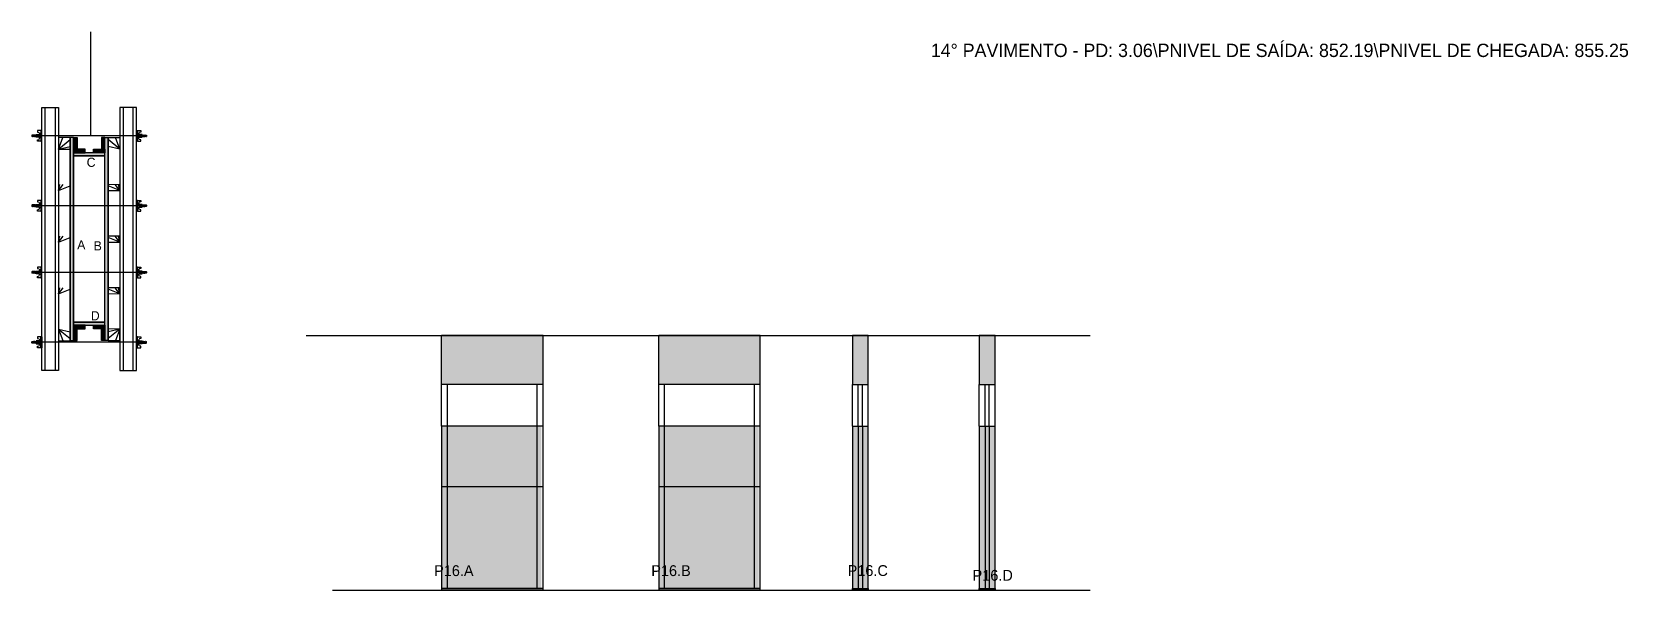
# Model space of a CAD drawing. Header units: metres. Extents: x 4194 to 6112, y 7436 to 8107.
import ezdxf

# ---------------------------------------------------------------- set-up
doc = ezdxf.new("R2010")
doc.units = ezdxf.units.M
for name, color, linetype in [('CHAPA', 7, 'Continuous'), ('COTA', 7, 'Continuous'), ('Hachura', 7, 'Continuous'), ('Madeira', 7, 'Continuous'), ('NOMENCLATURA', 7, 'Continuous'), ('Nível', 7, 'Continuous'), ('Painéis', 7, 'Continuous'), ('Perfil Metálico', 7, 'Continuous'), ('SARR_2.2x7', 7, 'Continuous'), ('SARRAFO', 7, 'Continuous'), ('Texto Seção', 7, 'Continuous'), ('TEXTO_GERAL', 7, 'Continuous')]:
    doc.layers.add(name, color=color, linetype=linetype)

msp = doc.modelspace()

# ---------------------------------------------------------------- hatches: boundary and pattern name
at = {"layer": 'COTA'}
h = msp.add_hatch(color=7, dxfattribs=at)
h.dxf.hatch_style = 1
h.paths.add_polyline_path([(4686.3, 7742.2), (4686.3, 7683.2), (4686.3, 7683.2), (4808.3, 7683.2), (4808.3, 7683.2), (4808.3, 7742.2), (4808.3, 7742.2), (4686.3, 7742.2)])
h = msp.add_hatch(color=7, dxfattribs=at)
h.dxf.hatch_style = 1
h.paths.add_polyline_path([(4947.2, 7742.2), (4947.2, 7683.2), (4947.2, 7683.2), (5069.2, 7683.2), (5069.2, 7683.2), (5069.2, 7742.2), (5069.2, 7742.2), (4947.2, 7742.2)])
h = msp.add_hatch(color=7, dxfattribs=at)
h.dxf.hatch_style = 1
h.paths.add_polyline_path([(5180, 7683.2), (5199, 7683.2), (5199, 7683.2), (5199, 7743.2), (5199, 7743.2), (5180, 7743.2), (5180, 7743.2), (5180, 7683.2)])
h = msp.add_hatch(color=7, dxfattribs=at)
h.dxf.hatch_style = 1
h.paths.add_polyline_path([(5332.2, 7683.2), (5351.2, 7683.2), (5351.2, 7683.2), (5351.2, 7743.2), (5351.2, 7743.2), (5332.2, 7743.2), (5332.2, 7743.2), (5332.2, 7683.2)])
at = {"layer": 'Hachura'}
h = msp.add_hatch(color=7, dxfattribs=at)
h.dxf.hatch_style = 1
h.paths.add_polyline_path([(4244, 7979.9), (4240, 7979.9), (4240, 7979.9), (4240, 7735.9), (4240, 7735.9), (4244, 7735.9), (4244, 7735.9), (4244, 7979.9)])
h = msp.add_hatch(color=7, dxfattribs=at)
h.dxf.hatch_style = 1
h.paths.add_polyline_path([(4244, 7979.9), (4240, 7979.9), (4240, 7979.9), (4240, 7735.9), (4240, 7735.9), (4244, 7735.9), (4244, 7735.9), (4244, 7979.9)])
h = msp.add_hatch(color=7, dxfattribs=at)
h.dxf.hatch_style = 1
h.paths.add_polyline_path([(4244, 7965.9), (4248.4, 7965.9), (4248.4, 7965.9), (4248.4, 7979.9), (4248.4, 7979.9), (4244, 7979.9), (4244, 7979.9), (4244, 7965.9)])
h = msp.add_hatch(color=7, dxfattribs=at)
h.dxf.hatch_style = 1
h.paths.add_polyline_path([(4282, 7965.9), (4277.6, 7965.9), (4277.6, 7965.9), (4277.6, 7979.9), (4277.6, 7979.9), (4282, 7979.9), (4282, 7979.9), (4282, 7965.9)])
h = msp.add_hatch(color=7, dxfattribs=at)
h.dxf.hatch_style = 1
h.paths.add_polyline_path([(4282, 7979.9), (4286, 7979.9), (4286, 7979.9), (4286, 7735.9), (4286, 7735.9), (4282, 7735.9), (4282, 7735.9), (4282, 7979.9)])
h = msp.add_hatch(color=7, dxfattribs=at)
h.dxf.hatch_style = 1
h.paths.add_polyline_path([(4282, 7979.9), (4286, 7979.9), (4286, 7979.9), (4286, 7735.9), (4286, 7735.9), (4282, 7735.9), (4282, 7735.9), (4282, 7979.9)])
h = msp.add_hatch(color=7, dxfattribs=at)
h.dxf.hatch_style = 1
h.paths.add_polyline_path([(4244, 7961.5), (4244, 7965.9), (4244, 7965.9), (4258, 7965.9), (4258, 7965.9), (4258, 7961.5), (4258, 7961.5), (4244, 7961.5)])
h = msp.add_hatch(color=7, dxfattribs=at)
h.dxf.hatch_style = 1
h.paths.add_polyline_path([(4282, 7957.9), (4282, 7961.5), (4282, 7961.5), (4244, 7961.5), (4244, 7961.5), (4244, 7957.9), (4244, 7957.9), (4282, 7957.9)])
h = msp.add_hatch(color=7, dxfattribs=at)
h.dxf.hatch_style = 1
h.paths.add_polyline_path([(4282, 7957.9), (4282, 7961.5), (4282, 7961.5), (4244, 7961.5), (4244, 7961.5), (4244, 7957.9), (4244, 7957.9), (4282, 7957.9)])
h = msp.add_hatch(color=7, dxfattribs=at)
h.dxf.hatch_style = 1
h.paths.add_polyline_path([(4282, 7961.5), (4282, 7965.9), (4282, 7965.9), (4268, 7965.9), (4268, 7965.9), (4268, 7961.5), (4268, 7961.5), (4282, 7961.5)])
h = msp.add_hatch(color=7, dxfattribs=at)
h.dxf.hatch_style = 1
h.paths.add_polyline_path([(4282, 7754.3), (4282, 7757.9), (4282, 7757.9), (4244, 7757.9), (4244, 7757.9), (4244, 7754.3), (4244, 7754.3), (4282, 7754.3)])
h = msp.add_hatch(color=7, dxfattribs=at)
h.dxf.hatch_style = 1
h.paths.add_polyline_path([(4282, 7754.3), (4282, 7757.9), (4282, 7757.9), (4244, 7757.9), (4244, 7757.9), (4244, 7754.3), (4244, 7754.3), (4282, 7754.3)])
h = msp.add_hatch(color=7, dxfattribs=at)
h.dxf.hatch_style = 1
h.paths.add_polyline_path([(4244, 7749.9), (4244, 7754.3), (4244, 7754.3), (4258, 7754.3), (4258, 7754.3), (4258, 7749.9), (4258, 7749.9), (4244, 7749.9)])
h = msp.add_hatch(color=7, dxfattribs=at)
h.dxf.hatch_style = 1
h.paths.add_polyline_path([(4244, 7749.9), (4248.4, 7749.9), (4248.4, 7749.9), (4248.4, 7735.9), (4248.4, 7735.9), (4244, 7735.9), (4244, 7735.9), (4244, 7749.9)])
h = msp.add_hatch(color=7, dxfattribs=at)
h.dxf.hatch_style = 1
h.paths.add_polyline_path([(4282, 7749.9), (4282, 7754.3), (4282, 7754.3), (4268, 7754.3), (4268, 7754.3), (4268, 7749.9), (4268, 7749.9), (4282, 7749.9)])
h = msp.add_hatch(color=7, dxfattribs=at)
h.dxf.hatch_style = 1
h.paths.add_polyline_path([(4282, 7749.9), (4277.6, 7749.9), (4277.6, 7749.9), (4277.6, 7735.9), (4277.6, 7735.9), (4282, 7735.9), (4282, 7735.9), (4282, 7749.9)])
h = msp.add_hatch(color=7, dxfattribs=at)
h.dxf.hatch_style = 1
h.paths.add_polyline_path([(4686.3, 7633.2), (4686.3, 7560.2), (4686.3, 7560.2), (4806.3, 7560.2), (4806.3, 7560.2), (4806.3, 7633.2), (4806.3, 7633.2), (4686.3, 7633.2)])
h = msp.add_hatch(color=7, dxfattribs=at)
h.dxf.hatch_style = 1
h.paths.add_polyline_path([(4947.2, 7633.2), (4947.2, 7560.2), (4947.2, 7560.2), (5067.2, 7560.2), (5067.2, 7560.2), (5067.2, 7633.2), (5067.2, 7633.2), (4947.2, 7633.2)])
h = msp.add_hatch(color=7, dxfattribs=at)
h.dxf.hatch_style = 1
h.paths.add_polyline_path([(5199, 7436.2), (5199, 7633.2), (5199, 7633.2), (5180, 7633.2), (5180, 7633.2), (5180, 7436.2), (5180, 7436.2), (5199, 7436.2), (5199, 7436.2)])
h = msp.add_hatch(color=7, dxfattribs=at)
h.dxf.hatch_style = 1
h.paths.add_polyline_path([(5351.2, 7436.2), (5351.2, 7633.2), (5351.2, 7633.2), (5332.2, 7633.2), (5332.2, 7633.2), (5332.2, 7436.2), (5332.2, 7436.2), (5351.2, 7436.2), (5351.2, 7436.2)])
h = msp.add_hatch(color=7, dxfattribs=at)
h.dxf.hatch_style = 1
h.paths.add_polyline_path([(4806.3, 7560.2), (4686.3, 7560.2), (4686.3, 7560.2), (4686.3, 7436.2), (4686.3, 7436.2), (4806.3, 7436.2), (4806.3, 7436.2), (4806.3, 7560.2)])
h = msp.add_hatch(color=7, dxfattribs=at)
h.dxf.hatch_style = 1
h.paths.add_polyline_path([(5067.2, 7560.2), (4947.2, 7560.2), (4947.2, 7560.2), (4947.2, 7436.2), (4947.2, 7436.2), (5067.2, 7436.2), (5067.2, 7436.2), (5067.2, 7560.2)])

# ---------------------------------------------------------------- linework, layer by layer
at = {"layer": 'CHAPA', "color": 7, "lineweight": 25}
for points in [[(4244, 7979.9), (4240, 7979.9), (4240, 7735.9), (4244, 7735.9)], [(4244, 7979.9), (4240, 7979.9), (4240, 7735.9), (4244, 7735.9)], [(4282, 7979.9), (4286, 7979.9), (4286, 7735.9), (4282, 7735.9)], [(4282, 7979.9), (4286, 7979.9), (4286, 7735.9), (4282, 7735.9)], [(4282, 7957.9), (4282, 7961.5), (4244, 7961.5), (4244, 7957.9)], [(4282, 7957.9), (4282, 7961.5), (4244, 7961.5), (4244, 7957.9)], [(4282, 7754.3), (4282, 7757.9), (4244, 7757.9), (4244, 7754.3)], [(4282, 7754.3), (4282, 7757.9), (4244, 7757.9), (4244, 7754.3)]]:
    msp.add_lwpolyline(points, close=True, dxfattribs=at)
at = {"layer": 'COTA', "color": 7, "lineweight": 25}
for p, q in [((4808.3, 7742.2), (4686.3, 7742.2)), ((4686.3, 7683.2), (4686.3, 7742.2)), ((4808.3, 7683.2), (4808.3, 7742.2)), ((5069.2, 7742.2), (4947.2, 7742.2)), ((5069.2, 7742.2), (4947.2, 7742.2)), ((4947.2, 7683.2), (4947.2, 7742.2)), ((5069.2, 7683.2), (5069.2, 7742.2))]:
    msp.add_line(p, q, dxfattribs=at)
for points in [[(5199, 7683.2), (5199, 7742.2), (5180, 7742.2), (5180, 7683.2)], [(5351.2, 7683.2), (5351.2, 7742.2), (5332.2, 7742.2), (5332.2, 7683.2)]]:
    msp.add_lwpolyline(points, dxfattribs=at)
at = {"layer": 'Defpoints', "color": 7, "lineweight": 25}
msp.add_line((4264.9, 7981.9), (4264.9, 8106.9), dxfattribs=at)
at = {"layer": 'Hachura', "color": 7, "lineweight": 25}
for p, q in [((4194.5, 7982.9), (4194.2, 7982.6)), ((4194.2, 7982.6), (4194.2, 7981.3)), ((4194.5, 7981), (4194.2, 7981.3)), ((4194.9, 7982.9), (4194.5, 7982.9)), ((4194.5, 7982.9), (4194.5, 7982.9)), ((4194.5, 7981), (4194.5, 7982.9)), ((4195.2, 7981), (4194.5, 7982.3)), ((4195.1, 7980.9), (4194.5, 7982)), ((4194.5, 7981.5), (4194.9, 7980.8)), ((4194.5, 7981.2), (4194.7, 7981)), ((4194.7, 7981), (4194.5, 7981)), ((4194.9, 7983), (4196, 7980.8)), ((4194.9, 7982.9), (4195.8, 7981)), ((4194.9, 7982.9), (4195.8, 7981)), ((4196.3, 7980.9), (4195.2, 7983)), ((4195.2, 7981), (4195.8, 7981)), ((4196, 7982.9), (4195.4, 7982.9)), ((4196.3, 7981), (4195.4, 7982.9)), ((4196, 7982.9), (4197, 7981)), ((4196.1, 7983), (4197.2, 7980.8)), ((4197.4, 7980.9), (4196.3, 7983)), ((4197, 7981), (4196.3, 7981)), ((4197.2, 7982.9), (4196.5, 7982.9)), ((4197.5, 7981), (4196.5, 7982.9)), ((4196.7, 7982.9), (4196.5, 7982.9)), ((4197.2, 7982.9), (4198.1, 7981)), ((4197.3, 7983), (4198.4, 7980.8)), ((4198.6, 7980.9), (4197.5, 7983)), ((4197.7, 7981), (4197.5, 7981)), ((4198.3, 7982.9), (4197.7, 7982.9)), ((4198.7, 7981), (4197.7, 7982.9)), ((4197.7, 7981), (4198.1, 7981)), ((4198.3, 7982.9), (4199.3, 7981)), ((4199.3, 7981.7), (4198.7, 7983)), ((4198.7, 7981), (4199.3, 7981)), ((4199.3, 7982), (4198.9, 7982.9)), ((4199.3, 7982.9), (4198.9, 7982.9)), ((4330.8, 7981.9), (4199, 7981.9)), ((4199.3, 7980.2), (4199.3, 7983.5)), ((4199.3, 7983.5), (4202.5, 7983.5)), ((4199.3, 7982.5), (4202.5, 7982.5)), ((4199.3, 7981), (4202.5, 7981)), ((4202.5, 7980.2), (4199.3, 7980.2)), ((4199.4, 7980.2), (4199.4, 7983.5)), ((4206, 7988.3), (4200.9, 7988.3)), ((4200.9, 7988.3), (4200.9, 7986.6)), ((4200.9, 7986.6), (4203.1, 7986.1)), ((4200.9, 7977.1), (4203.1, 7977.7)), ((4200.9, 7975.4), (4200.9, 7977.1)), ((4202.5, 7983.8), (4202.5, 7979.9)), ((4205.1, 7983.8), (4202.5, 7983.8)), ((4202.5, 7979.9), (4202.5, 7980.2)), ((4202.5, 7979.9), (4202.5, 7980.2)), ((4202.5, 7979.9), (4205.1, 7979.9)), ((4205.1, 7982.2), (4203.1, 7982.2)), ((4203.1, 7981.7), (4205.1, 7981.7)), ((4203.3, 7985.7), (4203.3, 7983.8)), ((4203.3, 7978), (4203.3, 7979.9)), ((4205.1, 7988.3), (4205.1, 7975.4)), ((4205.1, 7988.3), (4205.1, 7983.2)), ((4205.1, 7988.2), (4206, 7988.2)), ((4205.1, 7988), (4206, 7988)), ((4205.1, 7987.6), (4206, 7987.6)), ((4205.1, 7987.2), (4206, 7987.2)), ((4205.1, 7986.3), (4206, 7986.3)), ((4205.1, 7984.9), (4206, 7984.9)), ((4205.1, 7981.9), (4205.1, 7983.8)), ((4205.1, 7983.2), (4205.1, 7982.5)), ((4205.1, 7981.9), (4206, 7981.9)), ((4205.1, 7978.8), (4206, 7978.8)), ((4205.1, 7977.4), (4206, 7977.4)), ((4205.4, 7982.8), (4205.2, 7982.8)), ((4205.2, 7980.9), (4205.7, 7980.9)), ((4205.9, 7982.8), (4205.4, 7982.8)), ((4206, 7975.4), (4206, 7988.3)), ((4206, 7976.4), (4206, 7984.2)), ((4320, 7975.4), (4320, 7988.3)), ((4320, 7988.3), (4325.1, 7988.3)), ((4320.9, 7988.2), (4320, 7988.2)), ((4320.9, 7988), (4320, 7988)), ((4320.9, 7987.6), (4320, 7987.6)), ((4320.9, 7987.2), (4320, 7987.2)), ((4320.9, 7986.3), (4320, 7986.3)), ((4320.9, 7984.9), (4320, 7984.9)), ((4320, 7976.4), (4320, 7984.2)), ((4320.9, 7981.9), (4320, 7981.9)), ((4320.9, 7978.8), (4320, 7978.8)), ((4320.9, 7977.4), (4320, 7977.4)), ((4320.2, 7982.8), (4320.6, 7982.8)), ((4320.8, 7980.9), (4320.4, 7980.9)), ((4320.6, 7982.8), (4320.8, 7982.8)), ((4320.9, 7988.3), (4320.9, 7975.4)), ((4320.9, 7988.3), (4320.9, 7983.2)), ((4320.9, 7981.9), (4320.9, 7983.8)), ((4320.9, 7983.8), (4323.5, 7983.8)), ((4320.9, 7983.2), (4320.9, 7982.5)), ((4320.9, 7982.2), (4322.9, 7982.2)), ((4322.9, 7981.7), (4320.9, 7981.7)), ((4323.5, 7979.9), (4320.9, 7979.9)), ((4322.7, 7985.7), (4322.7, 7983.8)), ((4322.7, 7978), (4322.7, 7979.9)), ((4325.2, 7986.6), (4323, 7986.1)), ((4325.2, 7977.1), (4323, 7977.7)), ((4323.5, 7983.8), (4323.5, 7979.9)), ((4326.7, 7983.5), (4323.5, 7983.5)), ((4326.7, 7982.5), (4323.5, 7982.5)), ((4326.7, 7981), (4323.5, 7981)), ((4323.5, 7980.2), (4326.7, 7980.2)), ((4323.5, 7979.9), (4323.5, 7980.2)), ((4323.5, 7979.9), (4323.5, 7980.2)), ((4325.2, 7988.3), (4325.2, 7986.6)), ((4325.2, 7975.4), (4325.2, 7977.1)), ((4326.7, 7980.2), (4326.7, 7983.5)), ((4326.7, 7980.2), (4326.7, 7983.5)), ((4326.7, 7981.7), (4327.4, 7983)), ((4327.7, 7982.9), (4326.7, 7981)), ((4326.7, 7982), (4327.2, 7982.9)), ((4326.7, 7982.9), (4327.2, 7982.9)), ((4327.4, 7981), (4326.7, 7981)), ((4327.4, 7980.9), (4328.5, 7983)), ((4327.4, 7981), (4328.3, 7982.9)), ((4328.8, 7983), (4327.7, 7980.8)), ((4327.7, 7982.9), (4328.3, 7982.9)), ((4328.8, 7982.9), (4327.9, 7981)), ((4328.3, 7981), (4327.9, 7981)), ((4328.3, 7981), (4328.5, 7981)), ((4328.5, 7981), (4329.5, 7982.9)), ((4328.6, 7980.9), (4329.7, 7983)), ((4329.9, 7983), (4328.8, 7980.8)), ((4328.8, 7982.9), (4329.5, 7982.9)), ((4330, 7982.9), (4329, 7981)), ((4329, 7981), (4329.7, 7981)), ((4329.3, 7982.9), (4329.5, 7982.9)), ((4329.7, 7981), (4330.7, 7982.9)), ((4329.8, 7980.9), (4330.8, 7983)), ((4331.1, 7983), (4330, 7980.8)), ((4330, 7982.9), (4330.7, 7982.9)), ((4331.2, 7982.9), (4330.2, 7981)), ((4331.2, 7982.9), (4330.2, 7981)), ((4330.8, 7981), (4330.2, 7981)), ((4330.8, 7981), (4331.5, 7982.3)), ((4330.9, 7980.9), (4331.5, 7982)), ((4331.2, 7982.9), (4331.5, 7982.9)), ((4331.5, 7981.5), (4331.2, 7980.8)), ((4331.5, 7981.2), (4331.4, 7981)), ((4331.4, 7981), (4331.5, 7981)), ((4331.5, 7982.9), (4331.5, 7982.9)), ((4331.5, 7982.9), (4331.8, 7982.6)), ((4331.5, 7981), (4331.5, 7982.9)), ((4331.5, 7981), (4331.8, 7981.3)), ((4331.8, 7982.6), (4331.8, 7981.3)), ((4205.1, 7975.4), (4200.9, 7975.4)), ((4205.1, 7976.6), (4206, 7976.6)), ((4205.1, 7976.1), (4206, 7976.1)), ((4205.1, 7975.8), (4206, 7975.8)), ((4205.1, 7975.6), (4206, 7975.6)), ((4205.1, 7975.4), (4206, 7975.4)), ((4320.9, 7976.6), (4320, 7976.6)), ((4320.9, 7976.1), (4320, 7976.1)), ((4320.9, 7975.8), (4320, 7975.8)), ((4320.9, 7975.6), (4320, 7975.6)), ((4320.9, 7975.4), (4320, 7975.4)), ((4320.9, 7975.4), (4325.2, 7975.4)), ((4206, 7904.3), (4200.9, 7904.3)), ((4200.9, 7904.3), (4200.9, 7902.6)), ((4200.9, 7902.6), (4203.1, 7902.1)), ((4203.3, 7901.7), (4203.3, 7899.8)), ((4205.1, 7904.3), (4205.1, 7891.4)), ((4205.1, 7904.3), (4205.1, 7899.2)), ((4205.1, 7904.2), (4206, 7904.2)), ((4205.1, 7904), (4206, 7904)), ((4205.1, 7903.6), (4206, 7903.6)), ((4205.1, 7903.2), (4206, 7903.2)), ((4205.1, 7902.3), (4206, 7902.3)), ((4205.1, 7900.9), (4206, 7900.9)), ((4206, 7891.4), (4206, 7904.3)), ((4206, 7892.4), (4206, 7900.2)), ((4320, 7891.4), (4320, 7904.3)), ((4320, 7904.3), (4325.1, 7904.3)), ((4320.9, 7904.2), (4320, 7904.2)), ((4320.9, 7904), (4320, 7904)), ((4320.9, 7903.6), (4320, 7903.6)), ((4320.9, 7903.2), (4320, 7903.2)), ((4320.9, 7902.3), (4320, 7902.3)), ((4320.9, 7900.9), (4320, 7900.9)), ((4320, 7892.4), (4320, 7900.2)), ((4320.9, 7904.3), (4320.9, 7891.4)), ((4320.9, 7904.3), (4320.9, 7899.2)), ((4322.7, 7901.7), (4322.7, 7899.8)), ((4325.2, 7902.6), (4323, 7902.1)), ((4325.2, 7904.3), (4325.2, 7902.6)), ((4194.5, 7898.9), (4194.2, 7898.6)), ((4194.2, 7898.6), (4194.2, 7897.3)), ((4194.5, 7897), (4194.2, 7897.3)), ((4194.9, 7898.9), (4194.5, 7898.9)), ((4194.5, 7898.9), (4194.5, 7898.9)), ((4194.5, 7897), (4194.5, 7898.9)), ((4195.2, 7897), (4194.5, 7898.3)), ((4195.1, 7896.9), (4194.5, 7898)), ((4194.5, 7897.5), (4194.9, 7896.8)), ((4194.5, 7897.2), (4194.7, 7897)), ((4194.7, 7897), (4194.5, 7897)), ((4194.9, 7899), (4196, 7896.8)), ((4194.9, 7898.9), (4195.8, 7897)), ((4194.9, 7898.9), (4195.8, 7897)), ((4196.3, 7896.9), (4195.2, 7899)), ((4195.2, 7897), (4195.8, 7897)), ((4196, 7898.9), (4195.4, 7898.9)), ((4196.3, 7897), (4195.4, 7898.9)), ((4196, 7898.9), (4197, 7897)), ((4196.1, 7899), (4197.2, 7896.8)), ((4197.4, 7896.9), (4196.3, 7899)), ((4197, 7897), (4196.3, 7897)), ((4197.2, 7898.9), (4196.5, 7898.9)), ((4197.5, 7897), (4196.5, 7898.9)), ((4196.7, 7898.9), (4196.5, 7898.9)), ((4197.2, 7898.9), (4198.1, 7897)), ((4197.3, 7899), (4198.4, 7896.8)), ((4198.6, 7896.9), (4197.5, 7899)), ((4197.7, 7897), (4197.5, 7897)), ((4198.3, 7898.9), (4197.7, 7898.9)), ((4198.7, 7897), (4197.7, 7898.9)), ((4197.7, 7897), (4198.1, 7897)), ((4198.3, 7898.9), (4199.3, 7897)), ((4199.3, 7897.7), (4198.7, 7899)), ((4198.7, 7897), (4199.3, 7897)), ((4199.3, 7898), (4198.9, 7898.9)), ((4199.3, 7898.9), (4198.9, 7898.9)), ((4330.8, 7897.9), (4199, 7897.9)), ((4199.3, 7896.2), (4199.3, 7899.5)), ((4199.3, 7899.5), (4202.5, 7899.5)), ((4199.3, 7898.5), (4202.5, 7898.5)), ((4199.3, 7897), (4202.5, 7897)), ((4202.5, 7896.2), (4199.3, 7896.2)), ((4199.4, 7896.2), (4199.4, 7899.5)), ((4200.9, 7893.1), (4203.1, 7893.7)), ((4200.9, 7891.4), (4200.9, 7893.1)), ((4205.1, 7891.4), (4200.9, 7891.4)), ((4202.5, 7899.8), (4202.5, 7895.9)), ((4205.1, 7899.8), (4202.5, 7899.8)), ((4202.5, 7895.9), (4202.5, 7896.2)), ((4202.5, 7895.9), (4202.5, 7896.2)), ((4202.5, 7895.9), (4205.1, 7895.9)), ((4205.1, 7898.2), (4203.1, 7898.2)), ((4203.1, 7897.7), (4205.1, 7897.7)), ((4203.3, 7894), (4203.3, 7895.9)), ((4205.1, 7897.9), (4205.1, 7899.8)), ((4205.1, 7899.2), (4205.1, 7898.5)), ((4205.1, 7897.9), (4206, 7897.9)), ((4205.1, 7894.8), (4206, 7894.8)), ((4205.1, 7893.4), (4206, 7893.4)), ((4205.1, 7892.6), (4206, 7892.6)), ((4205.1, 7892.1), (4206, 7892.1)), ((4205.1, 7891.8), (4206, 7891.8)), ((4205.1, 7891.6), (4206, 7891.6)), ((4205.1, 7891.4), (4206, 7891.4)), ((4205.4, 7898.8), (4205.2, 7898.8)), ((4205.2, 7896.9), (4205.7, 7896.9)), ((4205.9, 7898.8), (4205.4, 7898.8)), ((4320.9, 7897.9), (4320, 7897.9)), ((4320.9, 7894.8), (4320, 7894.8)), ((4320.9, 7893.4), (4320, 7893.4)), ((4320.9, 7892.6), (4320, 7892.6)), ((4320.9, 7892.1), (4320, 7892.1)), ((4320.9, 7891.8), (4320, 7891.8)), ((4320.9, 7891.6), (4320, 7891.6)), ((4320.9, 7891.4), (4320, 7891.4)), ((4320.2, 7898.8), (4320.6, 7898.8)), ((4320.8, 7896.9), (4320.4, 7896.9)), ((4320.6, 7898.8), (4320.8, 7898.8)), ((4320.9, 7897.9), (4320.9, 7899.8)), ((4320.9, 7899.8), (4323.5, 7899.8)), ((4320.9, 7899.2), (4320.9, 7898.5)), ((4320.9, 7898.2), (4322.9, 7898.2)), ((4322.9, 7897.7), (4320.9, 7897.7)), ((4323.5, 7895.9), (4320.9, 7895.9)), ((4320.9, 7891.4), (4325.2, 7891.4)), ((4322.7, 7894), (4322.7, 7895.9)), ((4325.2, 7893.1), (4323, 7893.7)), ((4323.5, 7899.8), (4323.5, 7895.9)), ((4326.7, 7899.5), (4323.5, 7899.5)), ((4326.7, 7898.5), (4323.5, 7898.5)), ((4326.7, 7897), (4323.5, 7897)), ((4323.5, 7896.2), (4326.7, 7896.2)), ((4323.5, 7895.9), (4323.5, 7896.2)), ((4323.5, 7895.9), (4323.5, 7896.2)), ((4325.2, 7891.4), (4325.2, 7893.1)), ((4326.7, 7896.2), (4326.7, 7899.5)), ((4326.7, 7896.2), (4326.7, 7899.5)), ((4326.7, 7897.7), (4327.4, 7899)), ((4327.7, 7898.9), (4326.7, 7897)), ((4326.7, 7898), (4327.2, 7898.9)), ((4326.7, 7898.9), (4327.2, 7898.9)), ((4327.4, 7897), (4326.7, 7897)), ((4327.4, 7896.9), (4328.5, 7899)), ((4327.4, 7897), (4328.3, 7898.9)), ((4328.8, 7899), (4327.7, 7896.8)), ((4327.7, 7898.9), (4328.3, 7898.9)), ((4328.8, 7898.9), (4327.9, 7897)), ((4328.3, 7897), (4327.9, 7897)), ((4328.3, 7897), (4328.5, 7897)), ((4328.5, 7897), (4329.5, 7898.9)), ((4328.6, 7896.9), (4329.7, 7899)), ((4329.9, 7899), (4328.8, 7896.8)), ((4328.8, 7898.9), (4329.5, 7898.9)), ((4330, 7898.9), (4329, 7897)), ((4329, 7897), (4329.7, 7897)), ((4329.3, 7898.9), (4329.5, 7898.9)), ((4329.7, 7897), (4330.7, 7898.9)), ((4329.8, 7896.9), (4330.8, 7899)), ((4331.1, 7899), (4330, 7896.8)), ((4330, 7898.9), (4330.7, 7898.9)), ((4331.2, 7898.9), (4330.2, 7897)), ((4331.2, 7898.9), (4330.2, 7897)), ((4330.8, 7897), (4330.2, 7897)), ((4330.8, 7897), (4331.5, 7898.3)), ((4330.9, 7896.9), (4331.5, 7898)), ((4331.2, 7898.9), (4331.5, 7898.9)), ((4331.5, 7897.5), (4331.2, 7896.8)), ((4331.5, 7897.2), (4331.4, 7897)), ((4331.4, 7897), (4331.5, 7897)), ((4331.5, 7898.9), (4331.5, 7898.9)), ((4331.5, 7898.9), (4331.8, 7898.6)), ((4331.5, 7897), (4331.5, 7898.9)), ((4331.5, 7897), (4331.8, 7897.3)), ((4331.8, 7898.6), (4331.8, 7897.3)), ((4206, 7824.3), (4200.9, 7824.3)), ((4200.9, 7824.3), (4200.9, 7822.6)), ((4205.1, 7824.3), (4205.1, 7811.4)), ((4205.1, 7824.3), (4205.1, 7819.2)), ((4205.1, 7824.2), (4206, 7824.2)), ((4205.1, 7824), (4206, 7824)), ((4205.1, 7823.6), (4206, 7823.6)), ((4206, 7811.4), (4206, 7824.3)), ((4320, 7811.4), (4320, 7824.3)), ((4320, 7824.3), (4325.1, 7824.3)), ((4320.9, 7824.2), (4320, 7824.2)), ((4320.9, 7824), (4320, 7824)), ((4320.9, 7823.6), (4320, 7823.6)), ((4320.9, 7824.3), (4320.9, 7811.4)), ((4320.9, 7824.3), (4320.9, 7819.2)), ((4325.2, 7824.3), (4325.2, 7822.6)), ((4194.5, 7818.9), (4194.2, 7818.6)), ((4194.2, 7818.6), (4194.2, 7817.3)), ((4194.5, 7817), (4194.2, 7817.3)), ((4194.9, 7818.9), (4194.5, 7818.9)), ((4194.5, 7818.9), (4194.5, 7818.9)), ((4194.5, 7817), (4194.5, 7818.9)), ((4195.2, 7817), (4194.5, 7818.3)), ((4195.1, 7816.9), (4194.5, 7818)), ((4194.5, 7817.5), (4194.9, 7816.8)), ((4194.5, 7817.2), (4194.7, 7817)), ((4194.7, 7817), (4194.5, 7817)), ((4194.9, 7819), (4196, 7816.8)), ((4194.9, 7818.9), (4195.8, 7817)), ((4194.9, 7818.9), (4195.8, 7817)), ((4196.3, 7816.9), (4195.2, 7819)), ((4195.2, 7817), (4195.8, 7817)), ((4196, 7818.9), (4195.4, 7818.9)), ((4196.3, 7817), (4195.4, 7818.9)), ((4196, 7818.9), (4197, 7817)), ((4196.1, 7819), (4197.2, 7816.8)), ((4197.4, 7816.9), (4196.3, 7819)), ((4197, 7817), (4196.3, 7817)), ((4197.2, 7818.9), (4196.5, 7818.9)), ((4197.5, 7817), (4196.5, 7818.9)), ((4196.7, 7818.9), (4196.5, 7818.9)), ((4197.2, 7818.9), (4198.1, 7817)), ((4197.3, 7819), (4198.4, 7816.8)), ((4198.6, 7816.9), (4197.5, 7819)), ((4197.7, 7817), (4197.5, 7817)), ((4198.3, 7818.9), (4197.7, 7818.9)), ((4198.7, 7817), (4197.7, 7818.9)), ((4197.7, 7817), (4198.1, 7817)), ((4198.3, 7818.9), (4199.3, 7817)), ((4199.3, 7817.7), (4198.7, 7819)), ((4198.7, 7817), (4199.3, 7817)), ((4199.3, 7818), (4198.9, 7818.9)), ((4199.3, 7818.9), (4198.9, 7818.9)), ((4330.8, 7817.9), (4199, 7817.9)), ((4199.3, 7816.2), (4199.3, 7819.5)), ((4199.3, 7819.5), (4202.5, 7819.5)), ((4199.3, 7818.5), (4202.5, 7818.5)), ((4199.3, 7817), (4202.5, 7817)), ((4202.5, 7816.2), (4199.3, 7816.2)), ((4199.4, 7816.2), (4199.4, 7819.5)), ((4200.9, 7822.6), (4203.1, 7822.1)), ((4200.9, 7813.1), (4203.1, 7813.7)), ((4200.9, 7811.4), (4200.9, 7813.1)), ((4205.1, 7811.4), (4200.9, 7811.4)), ((4202.5, 7819.8), (4202.5, 7815.9)), ((4205.1, 7819.8), (4202.5, 7819.8)), ((4202.5, 7815.9), (4202.5, 7816.2)), ((4202.5, 7815.9), (4202.5, 7816.2)), ((4202.5, 7815.9), (4205.1, 7815.9)), ((4205.1, 7818.2), (4203.1, 7818.2)), ((4203.1, 7817.7), (4205.1, 7817.7)), ((4203.3, 7821.7), (4203.3, 7819.8)), ((4203.3, 7814), (4203.3, 7815.9)), ((4205.1, 7823.2), (4206, 7823.2)), ((4205.1, 7822.3), (4206, 7822.3)), ((4205.1, 7820.9), (4206, 7820.9)), ((4205.1, 7817.9), (4205.1, 7819.8)), ((4205.1, 7819.2), (4205.1, 7818.5)), ((4205.1, 7817.9), (4206, 7817.9)), ((4205.1, 7814.8), (4206, 7814.8)), ((4205.1, 7813.4), (4206, 7813.4)), ((4205.1, 7812.6), (4206, 7812.6)), ((4205.1, 7812.1), (4206, 7812.1)), ((4205.1, 7811.8), (4206, 7811.8)), ((4205.1, 7811.6), (4206, 7811.6)), ((4205.1, 7811.4), (4206, 7811.4)), ((4205.4, 7818.8), (4205.2, 7818.8)), ((4205.2, 7816.9), (4205.7, 7816.9)), ((4205.9, 7818.8), (4205.4, 7818.8)), ((4206, 7812.4), (4206, 7820.2)), ((4320.9, 7823.2), (4320, 7823.2)), ((4320.9, 7822.3), (4320, 7822.3)), ((4320.9, 7820.9), (4320, 7820.9)), ((4320, 7812.4), (4320, 7820.2)), ((4320.9, 7817.9), (4320, 7817.9)), ((4320.9, 7814.8), (4320, 7814.8)), ((4320.9, 7813.4), (4320, 7813.4)), ((4320.9, 7812.6), (4320, 7812.6)), ((4320.9, 7812.1), (4320, 7812.1)), ((4320.9, 7811.8), (4320, 7811.8)), ((4320.9, 7811.6), (4320, 7811.6)), ((4320.9, 7811.4), (4320, 7811.4)), ((4320.2, 7818.8), (4320.6, 7818.8)), ((4320.8, 7816.9), (4320.4, 7816.9)), ((4320.6, 7818.8), (4320.8, 7818.8)), ((4320.9, 7817.9), (4320.9, 7819.8)), ((4320.9, 7819.8), (4323.5, 7819.8)), ((4320.9, 7819.2), (4320.9, 7818.5)), ((4320.9, 7818.2), (4322.9, 7818.2)), ((4322.9, 7817.7), (4320.9, 7817.7)), ((4323.5, 7815.9), (4320.9, 7815.9)), ((4320.9, 7811.4), (4325.2, 7811.4)), ((4322.7, 7821.7), (4322.7, 7819.8)), ((4322.7, 7814), (4322.7, 7815.9)), ((4325.2, 7822.6), (4323, 7822.1)), ((4325.2, 7813.1), (4323, 7813.7)), ((4323.5, 7819.8), (4323.5, 7815.9)), ((4326.7, 7819.5), (4323.5, 7819.5)), ((4326.7, 7818.5), (4323.5, 7818.5)), ((4326.7, 7817), (4323.5, 7817)), ((4323.5, 7816.2), (4326.7, 7816.2)), ((4323.5, 7815.9), (4323.5, 7816.2)), ((4323.5, 7815.9), (4323.5, 7816.2)), ((4325.2, 7811.4), (4325.2, 7813.1)), ((4326.7, 7816.2), (4326.7, 7819.5)), ((4326.7, 7816.2), (4326.7, 7819.5)), ((4326.7, 7817.7), (4327.4, 7819)), ((4327.7, 7818.9), (4326.7, 7817)), ((4326.7, 7818), (4327.2, 7818.9)), ((4326.7, 7818.9), (4327.2, 7818.9)), ((4327.4, 7817), (4326.7, 7817)), ((4327.4, 7816.9), (4328.5, 7819)), ((4327.4, 7817), (4328.3, 7818.9)), ((4328.8, 7819), (4327.7, 7816.8)), ((4327.7, 7818.9), (4328.3, 7818.9)), ((4328.8, 7818.9), (4327.9, 7817)), ((4328.3, 7817), (4327.9, 7817)), ((4328.3, 7817), (4328.5, 7817)), ((4328.5, 7817), (4329.5, 7818.9)), ((4328.6, 7816.9), (4329.7, 7819)), ((4329.9, 7819), (4328.8, 7816.8)), ((4328.8, 7818.9), (4329.5, 7818.9)), ((4330, 7818.9), (4329, 7817)), ((4329, 7817), (4329.7, 7817)), ((4329.3, 7818.9), (4329.5, 7818.9)), ((4329.7, 7817), (4330.7, 7818.9)), ((4329.8, 7816.9), (4330.8, 7819)), ((4331.1, 7819), (4330, 7816.8)), ((4330, 7818.9), (4330.7, 7818.9)), ((4331.2, 7818.9), (4330.2, 7817)), ((4331.2, 7818.9), (4330.2, 7817)), ((4330.8, 7817), (4330.2, 7817)), ((4330.8, 7817), (4331.5, 7818.3)), ((4330.9, 7816.9), (4331.5, 7818)), ((4331.2, 7818.9), (4331.5, 7818.9)), ((4331.5, 7817.5), (4331.2, 7816.8)), ((4331.5, 7817.2), (4331.4, 7817)), ((4331.4, 7817), (4331.5, 7817)), ((4331.5, 7818.9), (4331.5, 7818.9)), ((4331.5, 7818.9), (4331.8, 7818.6)), ((4331.5, 7817), (4331.5, 7818.9)), ((4331.5, 7817), (4331.8, 7817.3)), ((4331.8, 7818.6), (4331.8, 7817.3)), ((4194.5, 7734.8), (4194.2, 7734.4)), ((4194.2, 7733.2), (4194.2, 7734.4)), ((4194.5, 7732.8), (4194.2, 7733.2)), ((4194.5, 7734.2), (4194.9, 7734.9)), ((4195.1, 7734.9), (4194.5, 7733.7)), ((4194.5, 7734.5), (4194.7, 7734.8)), ((4194.7, 7734.8), (4194.5, 7734.8)), ((4195.2, 7734.8), (4194.5, 7733.5)), ((4194.5, 7734.8), (4194.5, 7732.8)), ((4194.9, 7732.8), (4194.5, 7732.8)), ((4194.5, 7732.8), (4194.5, 7732.8)), ((4194.9, 7732.8), (4196, 7734.9)), ((4194.9, 7732.8), (4195.8, 7734.8)), ((4194.9, 7732.8), (4195.8, 7734.8)), ((4196.3, 7734.9), (4195.2, 7732.7)), ((4195.2, 7734.8), (4195.8, 7734.8)), ((4196.3, 7734.8), (4195.4, 7732.8)), ((4196, 7732.8), (4195.4, 7732.8)), ((4196, 7732.8), (4197, 7734.8)), ((4196.1, 7732.8), (4197.2, 7734.9)), ((4197.4, 7734.9), (4196.3, 7732.7)), ((4197, 7734.8), (4196.3, 7734.8)), ((4197.5, 7734.8), (4196.5, 7732.8)), ((4197.2, 7732.8), (4196.5, 7732.8)), ((4196.7, 7732.8), (4196.5, 7732.8)), ((4197.2, 7732.8), (4198.1, 7734.8)), ((4197.3, 7732.8), (4198.4, 7734.9)), ((4198.6, 7734.9), (4197.5, 7732.7)), ((4197.7, 7734.8), (4197.5, 7734.8)), ((4197.7, 7734.8), (4198.1, 7734.8)), ((4198.7, 7734.8), (4197.7, 7732.8)), ((4198.3, 7732.8), (4197.7, 7732.8)), ((4198.3, 7732.8), (4199.3, 7734.8)), ((4198.7, 7734.8), (4199.3, 7734.8)), ((4199.3, 7734), (4198.7, 7732.7)), ((4199.3, 7733.7), (4198.9, 7732.8)), ((4199.3, 7732.8), (4198.9, 7732.8)), ((4330.8, 7733.9), (4199, 7733.9)), ((4199.3, 7735.5), (4199.3, 7732.2)), ((4202.5, 7735.5), (4199.3, 7735.5)), ((4199.3, 7734.8), (4202.5, 7734.8)), ((4199.3, 7733.2), (4202.5, 7733.2)), ((4199.3, 7732.2), (4202.5, 7732.2)), ((4199.4, 7735.5), (4199.4, 7732.2)), ((4205.1, 7740.3), (4200.9, 7740.3)), ((4200.9, 7740.3), (4200.9, 7738.6)), ((4200.9, 7738.6), (4203.1, 7738.1)), ((4200.9, 7729.1), (4203.1, 7729.7)), ((4200.9, 7727.4), (4200.9, 7729.1)), ((4202.5, 7731.9), (4202.5, 7735.8)), ((4202.5, 7735.8), (4205.1, 7735.8)), ((4202.5, 7735.8), (4202.5, 7735.5)), ((4202.5, 7735.8), (4202.5, 7735.5)), ((4205.1, 7731.9), (4202.5, 7731.9)), ((4203.1, 7734.1), (4205.1, 7734.1)), ((4205.1, 7733.5), (4203.1, 7733.5)), ((4203.3, 7737.7), (4203.3, 7735.8)), ((4203.3, 7730), (4203.3, 7731.9)), ((4205.1, 7727.4), (4205.1, 7740.3)), ((4205.1, 7740.3), (4206, 7740.3)), ((4205.1, 7740.2), (4206, 7740.2)), ((4205.1, 7740), (4206, 7740)), ((4205.1, 7739.6), (4206, 7739.6)), ((4205.1, 7739.2), (4206, 7739.2)), ((4205.1, 7738.3), (4206, 7738.3)), ((4205.1, 7736.9), (4206, 7736.9)), ((4205.1, 7733.9), (4205.1, 7731.9)), ((4205.1, 7733.9), (4206, 7733.9)), ((4205.1, 7732.6), (4205.1, 7733.2)), ((4205.1, 7727.4), (4205.1, 7732.6)), ((4205.1, 7730.8), (4206, 7730.8)), ((4205.1, 7729.4), (4206, 7729.4)), ((4205.1, 7728.6), (4206, 7728.6)), ((4205.1, 7728.1), (4206, 7728.1)), ((4205.1, 7727.8), (4206, 7727.8)), ((4205.2, 7734.8), (4205.7, 7734.8)), ((4205.4, 7732.9), (4205.2, 7732.9)), ((4205.9, 7732.9), (4205.4, 7732.9)), ((4206, 7740.3), (4206, 7727.4)), ((4206, 7739.4), (4206, 7731.5)), ((4320, 7740.3), (4320, 7727.4)), ((4320.9, 7740.3), (4320, 7740.3)), ((4320.9, 7740.2), (4320, 7740.2)), ((4320.9, 7740), (4320, 7740)), ((4320.9, 7739.6), (4320, 7739.6)), ((4320, 7739.4), (4320, 7731.5)), ((4320.9, 7739.2), (4320, 7739.2)), ((4320.9, 7738.3), (4320, 7738.3)), ((4320.9, 7736.9), (4320, 7736.9)), ((4320.9, 7733.9), (4320, 7733.9)), ((4320.9, 7730.8), (4320, 7730.8)), ((4320.9, 7729.4), (4320, 7729.4)), ((4320.9, 7728.6), (4320, 7728.6)), ((4320.9, 7728.1), (4320, 7728.1)), ((4320.9, 7727.8), (4320, 7727.8)), ((4320.2, 7732.9), (4320.6, 7732.9)), ((4320.8, 7734.8), (4320.4, 7734.8)), ((4320.6, 7732.9), (4320.8, 7732.9)), ((4320.9, 7727.4), (4320.9, 7740.3)), ((4320.9, 7740.3), (4325.2, 7740.3)), ((4323.5, 7735.8), (4320.9, 7735.8)), ((4322.9, 7734.1), (4320.9, 7734.1)), ((4320.9, 7733.9), (4320.9, 7731.9)), ((4320.9, 7733.5), (4322.9, 7733.5)), ((4320.9, 7732.6), (4320.9, 7733.2)), ((4320.9, 7727.4), (4320.9, 7732.6)), ((4320.9, 7731.9), (4323.5, 7731.9)), ((4322.7, 7737.7), (4322.7, 7735.8)), ((4322.7, 7730), (4322.7, 7731.9)), ((4325.2, 7738.6), (4323, 7738.1)), ((4325.2, 7729.1), (4323, 7729.7)), ((4323.5, 7731.9), (4323.5, 7735.8)), ((4323.5, 7735.8), (4323.5, 7735.5)), ((4323.5, 7735.8), (4323.5, 7735.5)), ((4323.5, 7735.5), (4326.7, 7735.5)), ((4326.7, 7734.8), (4323.5, 7734.8)), ((4326.7, 7733.2), (4323.5, 7733.2)), ((4326.7, 7732.2), (4323.5, 7732.2)), ((4325.2, 7740.3), (4325.2, 7738.6)), ((4325.2, 7727.4), (4325.2, 7729.1)), ((4326.7, 7735.5), (4326.7, 7732.2)), ((4326.7, 7735.5), (4326.7, 7732.2)), ((4327.4, 7734.8), (4326.7, 7734.8)), ((4327.7, 7732.8), (4326.7, 7734.8)), ((4326.7, 7734), (4327.4, 7732.7)), ((4326.7, 7733.7), (4327.2, 7732.8)), ((4326.7, 7732.8), (4327.2, 7732.8)), ((4327.4, 7734.9), (4328.5, 7732.7)), ((4327.4, 7734.8), (4328.3, 7732.8)), ((4328.8, 7732.8), (4327.7, 7734.9)), ((4327.7, 7732.8), (4328.3, 7732.8)), ((4328.3, 7734.8), (4327.9, 7734.8)), ((4328.8, 7732.8), (4327.9, 7734.8)), ((4328.3, 7734.8), (4328.5, 7734.8)), ((4328.5, 7734.8), (4329.5, 7732.8)), ((4328.6, 7734.9), (4329.7, 7732.7)), ((4329.9, 7732.8), (4328.8, 7734.9)), ((4328.8, 7732.8), (4329.5, 7732.8)), ((4329, 7734.8), (4329.7, 7734.8)), ((4330, 7732.8), (4329, 7734.8)), ((4329.3, 7732.8), (4329.5, 7732.8)), ((4329.7, 7734.8), (4330.7, 7732.8)), ((4329.8, 7734.9), (4330.8, 7732.7)), ((4331.1, 7732.8), (4330, 7734.9)), ((4330, 7732.8), (4330.7, 7732.8)), ((4331.2, 7732.8), (4330.2, 7734.8)), ((4330.8, 7734.8), (4330.2, 7734.8)), ((4331.2, 7732.8), (4330.2, 7734.8)), ((4330.8, 7734.8), (4331.5, 7733.5)), ((4330.9, 7734.9), (4331.5, 7733.7)), ((4331.5, 7734.2), (4331.2, 7734.9)), ((4331.2, 7732.8), (4331.5, 7732.8)), ((4331.5, 7734.5), (4331.4, 7734.8)), ((4331.4, 7734.8), (4331.5, 7734.8)), ((4331.5, 7734.8), (4331.8, 7734.4)), ((4331.5, 7734.8), (4331.5, 7732.8)), ((4331.5, 7732.8), (4331.8, 7733.2)), ((4331.5, 7732.8), (4331.5, 7732.8)), ((4331.8, 7733.2), (4331.8, 7734.4)), ((4206, 7727.4), (4200.9, 7727.4)), ((4205.1, 7727.6), (4206, 7727.6)), ((4320.9, 7727.6), (4320, 7727.6)), ((4320, 7727.4), (4325.1, 7727.4))]:
    msp.add_line(p, q, dxfattribs=at)
at = {"layer": 'Madeira', "color": 7, "lineweight": 25}
for p, q in [((4226, 7965.8), (4231.4, 7979.8)), ((4226, 7965.8), (4240, 7977.4)), ((4300, 7965.8), (4286, 7977.4)), ((4300, 7965.8), (4294.6, 7979.8)), ((4226, 7965.8), (4240, 7969.3)), ((4300, 7965.8), (4286, 7969.3)), ((4226, 7916.3), (4231.8, 7923.4)), ((4226, 7916.3), (4227.7, 7923.4)), ((4226, 7916.3), (4240, 7921.8)), ((4300, 7916.3), (4286, 7921.8)), ((4300, 7916.3), (4294.3, 7923.4)), ((4300, 7916.3), (4298.3, 7923.4)), ((4226, 7854.3), (4231.8, 7861.4)), ((4226, 7854.3), (4227.7, 7861.4)), ((4226, 7854.3), (4240, 7859.8)), ((4300, 7854.3), (4286, 7859.8)), ((4300, 7854.3), (4294.3, 7861.4)), ((4300, 7854.3), (4298.3, 7861.4)), ((4226, 7792.3), (4231.8, 7799.4)), ((4226, 7792.3), (4227.7, 7799.4)), ((4226, 7792.3), (4240, 7797.8)), ((4300, 7792.3), (4286, 7797.8)), ((4300, 7792.3), (4294.3, 7799.4)), ((4300, 7792.3), (4298.3, 7799.4)), ((4226, 7749.8), (4240, 7738.3)), ((4226, 7749.8), (4240, 7746.4)), ((4226, 7749.8), (4231.4, 7735.9)), ((4300, 7749.8), (4286, 7738.3)), ((4300, 7749.8), (4286, 7746.4)), ((4300, 7749.8), (4294.6, 7735.9))]:
    msp.add_line(p, q, dxfattribs=at)
for points in [[(4226, 7965.8), (4240, 7965.9), (4240, 7979.9), (4226, 7979.8)], [(4226, 7735.8), (4240, 7735.9), (4240, 7979.9), (4226, 7979.8)], [(4300, 7735.8), (4286, 7735.9), (4286, 7979.9), (4300, 7979.8)], [(4300, 7916.3), (4300, 7923.3), (4286, 7923.4), (4286, 7916.4)], [(4300, 7854.3), (4300, 7861.3), (4286, 7861.4), (4286, 7854.4)], [(4300, 7792.3), (4300, 7799.3), (4286, 7799.4), (4286, 7792.4)], [(4300, 7749.8), (4286, 7749.9), (4286, 7735.9), (4300, 7735.8)]]:
    msp.add_lwpolyline(points, close=True, dxfattribs=at)
at = {"layer": 'Nível', "color": 7, "lineweight": 25}
for p, q in [((4523.5, 7742.2), (5465.6, 7742.2)), ((4555.4, 7436.2), (5465.6, 7436.2))]:
    msp.add_line(p, q, dxfattribs=at)
at = {"layer": 'Painéis', "color": 7, "lineweight": 25}
for p, q in [((4808.3, 7683.2), (4686.3, 7683.2)), ((4686.3, 7633.2), (4686.3, 7683.2)), ((4808.3, 7633.2), (4808.3, 7683.2)), ((5069.2, 7683.2), (4947.2, 7683.2)), ((4947.2, 7633.2), (4947.2, 7683.2)), ((5069.2, 7633.2), (5069.2, 7683.2)), ((5180, 7683.2), (5199, 7683.2)), ((5180, 7633.2), (5180, 7683.2)), ((5199, 7633.2), (5199, 7683.2)), ((5332.2, 7683.2), (5351.2, 7683.2)), ((5332.2, 7633.2), (5332.2, 7683.2)), ((5351.2, 7633.2), (5351.2, 7683.2)), ((4686.3, 7633.2), (4686.3, 7436.2)), ((4808.3, 7633.2), (4686.3, 7633.2)), ((4808.3, 7436.2), (4808.3, 7633.2)), ((4947.2, 7633.2), (4947.2, 7436.2)), ((5069.2, 7633.2), (4947.2, 7633.2)), ((5069.2, 7436.2), (5069.2, 7633.2)), ((5180, 7633.2), (5180, 7438.2)), ((5180, 7633.2), (5199, 7633.2)), ((5199, 7438.2), (5199, 7633.2)), ((5332.2, 7633.2), (5332.2, 7438.2)), ((5332.2, 7633.2), (5351.2, 7633.2)), ((5351.2, 7438.2), (5351.2, 7633.2)), ((4808.3, 7560.2), (4686.3, 7560.2)), ((5069.2, 7560.2), (4947.2, 7560.2)), ((4686.3, 7438.2), (4808.3, 7438.2)), ((4947.2, 7438.2), (5069.2, 7438.2)), ((5180, 7438.2), (5199, 7438.2)), ((5332.2, 7438.2), (5351.2, 7438.2))]:
    msp.add_line(p, q, dxfattribs=at)
for points in [[(4244, 7757.9), (4282, 7757.9), (4282, 7957.9), (4244, 7957.9)], [(4808.3, 7438.2), (4686.3, 7438.2), (4686.3, 7436.2), (4808.3, 7436.2)], [(5069.2, 7438.2), (4947.2, 7438.2), (4947.2, 7436.2), (5069.2, 7436.2)], [(5180, 7438.2), (5199, 7438.2), (5199, 7436.2), (5180, 7436.2)], [(5332.2, 7438.2), (5351.2, 7438.2), (5351.2, 7436.2), (5332.2, 7436.2)]]:
    msp.add_lwpolyline(points, close=True, dxfattribs=at)
at = {"layer": 'Perfil Metálico', "color": 7, "lineweight": 25}
for points in [[(4206, 8015.9), (4226, 8015.9), (4226, 7699.9), (4206, 7699.9)], [(4222, 7699.9), (4210, 7699.9), (4210, 8015.9), (4222, 8015.9)], [(4320, 8015.9), (4300, 8015.9), (4300, 7699.9), (4320, 7699.9)], [(4304, 7699.9), (4316, 7699.9), (4316, 8015.9), (4304, 8015.9)]]:
    msp.add_lwpolyline(points, close=True, dxfattribs=at)
at = {"layer": 'SARR_2.2x7', "color": 7, "lineweight": 25}
for p, q in [((4693.3, 7633.2), (4693.3, 7683.2)), ((4801.3, 7633.2), (4801.3, 7683.2)), ((4954.2, 7633.2), (4954.2, 7683.2)), ((5062.2, 7633.2), (5062.2, 7683.2)), ((5187, 7633.2), (5187, 7683.2)), ((5192, 7633.2), (5192, 7683.2)), ((5339.2, 7633.2), (5339.2, 7683.2)), ((5344.2, 7633.2), (5344.2, 7683.2)), ((4693.3, 7560.2), (4693.3, 7633.2)), ((4801.3, 7560.2), (4801.3, 7633.2)), ((4954.2, 7560.2), (4954.2, 7633.2)), ((5062.2, 7560.2), (5062.2, 7633.2)), ((5187, 7633.2), (5187, 7438.2)), ((5192, 7633.2), (5192, 7438.2)), ((5339.2, 7633.2), (5339.2, 7438.2)), ((5344.2, 7633.2), (5344.2, 7438.2)), ((4693.3, 7438.2), (4693.3, 7560.2)), ((4801.3, 7438.2), (4801.3, 7560.2)), ((4954.2, 7438.2), (4954.2, 7560.2)), ((5062.2, 7438.2), (5062.2, 7560.2)), ((4693.3, 7438.2), (4693.3, 7438.2)), ((4801.3, 7438.2), (4801.3, 7438.2)), ((4954.2, 7438.2), (4954.2, 7438.2)), ((5062.2, 7438.2), (5062.2, 7438.2))]:
    msp.add_line(p, q, dxfattribs=at)
at = {"layer": 'SARRAFO', "color": 7, "lineweight": 25}
for points in [[(4248.4, 7979.9), (4248.4, 7965.9), (4244, 7965.9), (4244, 7979.9)], [(4277.6, 7979.9), (4277.6, 7965.9), (4282, 7965.9), (4282, 7979.9)], [(4258, 7965.9), (4244, 7965.9), (4244, 7961.5), (4258, 7961.5)], [(4268, 7965.9), (4282, 7965.9), (4282, 7961.5), (4268, 7961.5)], [(4258, 7754.3), (4244, 7754.3), (4244, 7749.9), (4258, 7749.9)], [(4248.4, 7735.9), (4248.4, 7749.9), (4244, 7749.9), (4244, 7735.9)], [(4268, 7754.3), (4282, 7754.3), (4282, 7749.9), (4268, 7749.9)], [(4277.6, 7735.9), (4277.6, 7749.9), (4282, 7749.9), (4282, 7735.9)]]:
    msp.add_lwpolyline(points, close=True, dxfattribs=at)

# ---------------------------------------------------------------- texts
at = {"layer": 'NOMENCLATURA', "color": 7, "lineweight": 25}
msp.add_text('14° PAVIMENTO - PD: 3.06\\PNIVEL DE SAÍDA: 852.19\\PNIVEL DE CHEGADA: 855.25', height=16, dxfattribs=at).set_placement((5274.1, 8076.7))
at = {"layer": 'Texto Seção', "color": 7, "lineweight": 25}
for s, p in [('P16.A', (4677.4, 7453)), ('P16.B', (4938.3, 7453)), ('P16.C', (5174.2, 7453.1)), ('P16.D', (5324.3, 7447.4))]:
    msp.add_text(s, height=13, dxfattribs=at).set_placement(p)
at = {"layer": 'TEXTO_GERAL', "color": 7, "lineweight": 25}
for s, p in [('C', (4260, 7944.7)), ('A', (4248.6, 7845.5)), ('B', (4268.4, 7844.3)), ('D', (4265, 7760.3))]:
    msp.add_text(s, height=11, dxfattribs=at).set_placement(p)

doc.saveas('drawing.dxf')
